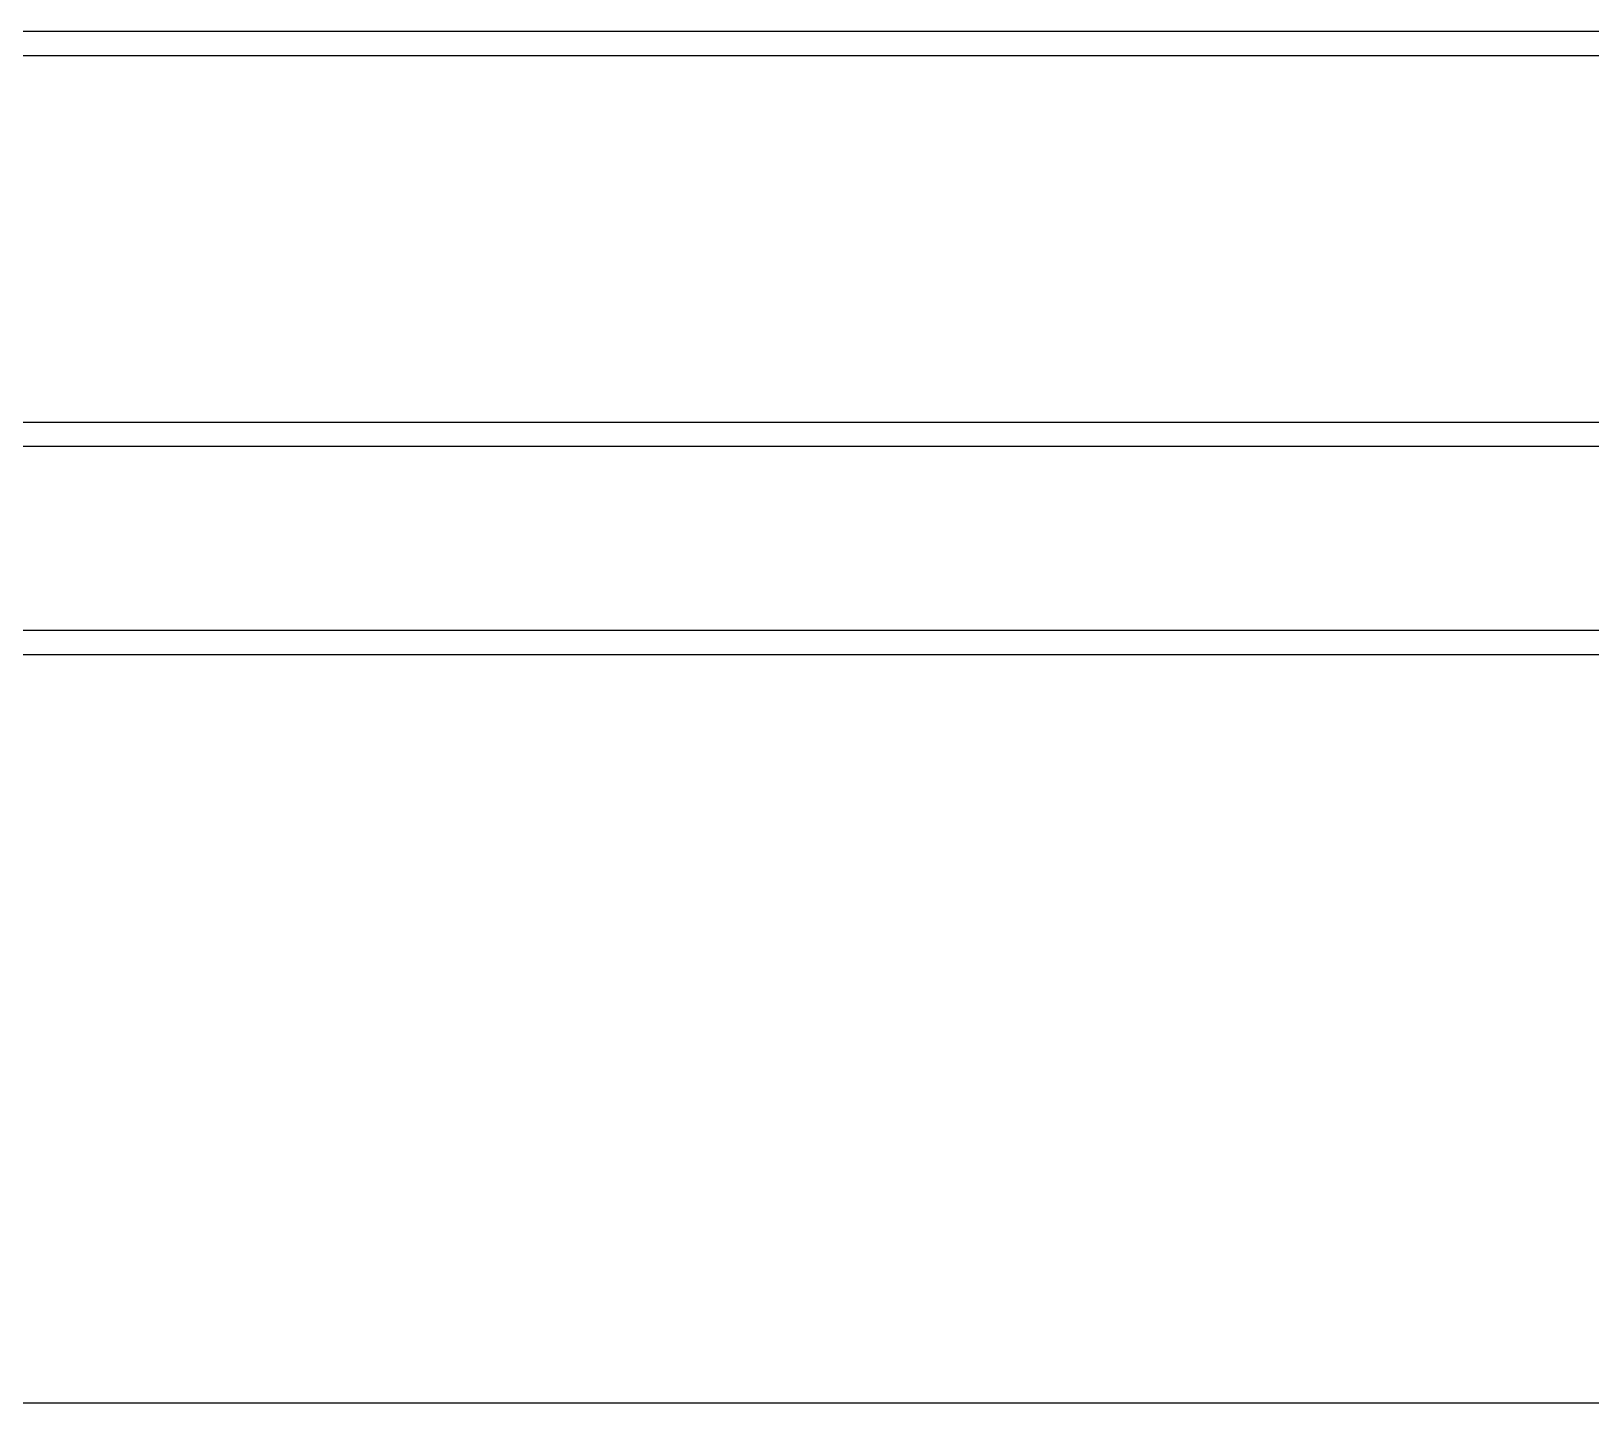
# Model space of a CAD drawing. Extents: x 59 to 2996, y -153 to 1402.
# Drawn here: x 767.32 to 776.87, y 456.51 to 464.9 of the extents above; entities that cross this region are included whole.
import ezdxf

# ---------------------------------------------------------------- set-up
doc = ezdxf.new("R2010")
doc.units = 0
doc.layers.add('BLACK', color=7, linetype='CONTINUOUS')

msp = doc.modelspace()

# ---------------------------------------------------------------- linework, layer by layer
at = {"layer": 'BLACK', "linetype": 'Continuous'}
for p, q in [((744.8191, 464.8997), (787.2741, 464.8998)), ((787.3971, 464.7498), (744.9081, 464.7497)), ((757.8181, 462.5073), (787.8111, 462.5073)), ((787.7391, 462.3573), (757.8891, 462.3573)), ((759.3141, 461.2336), (783.3181, 461.2336)), ((783.3111, 461.0836), (759.3151, 461.0836)), ((763.4461, 456.5055), (771.3101, 456.5055)), ((771.3101, 456.5055), (771.3141, 456.5058)), ((771.3141, 456.5058), (771.3181, 456.5055)), ((771.3181, 456.5055), (783.2861, 456.5054))]:
    msp.add_line(p, q, dxfattribs=at)

doc.saveas('drawing.dxf')
